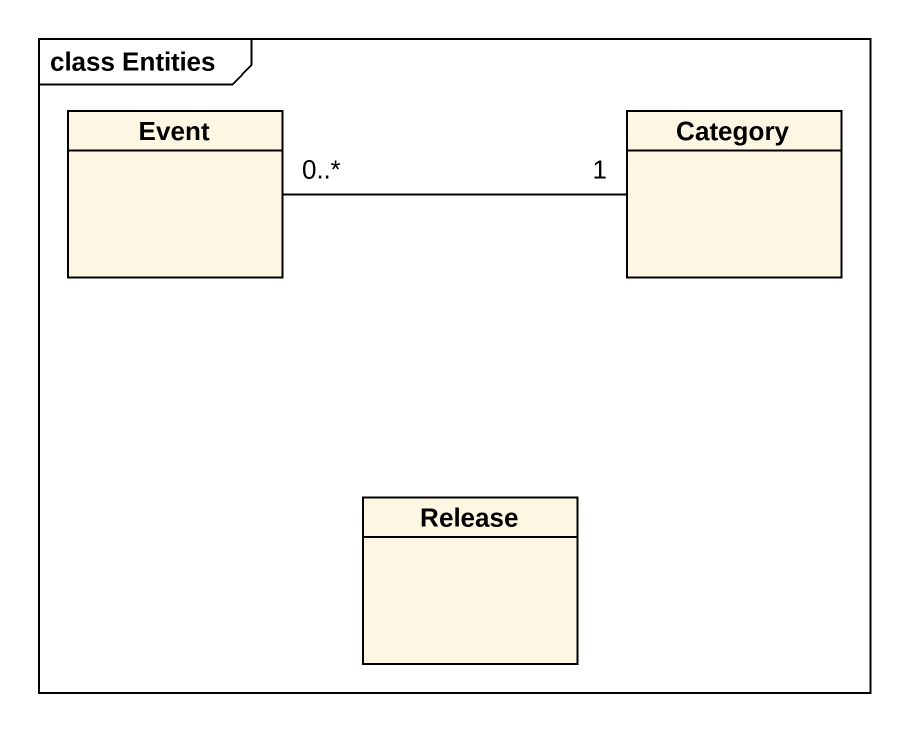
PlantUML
@startuml
mainframe class Entities
hide circle
hide empty members
class Event
class Category
class Release
Event "0..*" -right- "1" Category
@enduml
